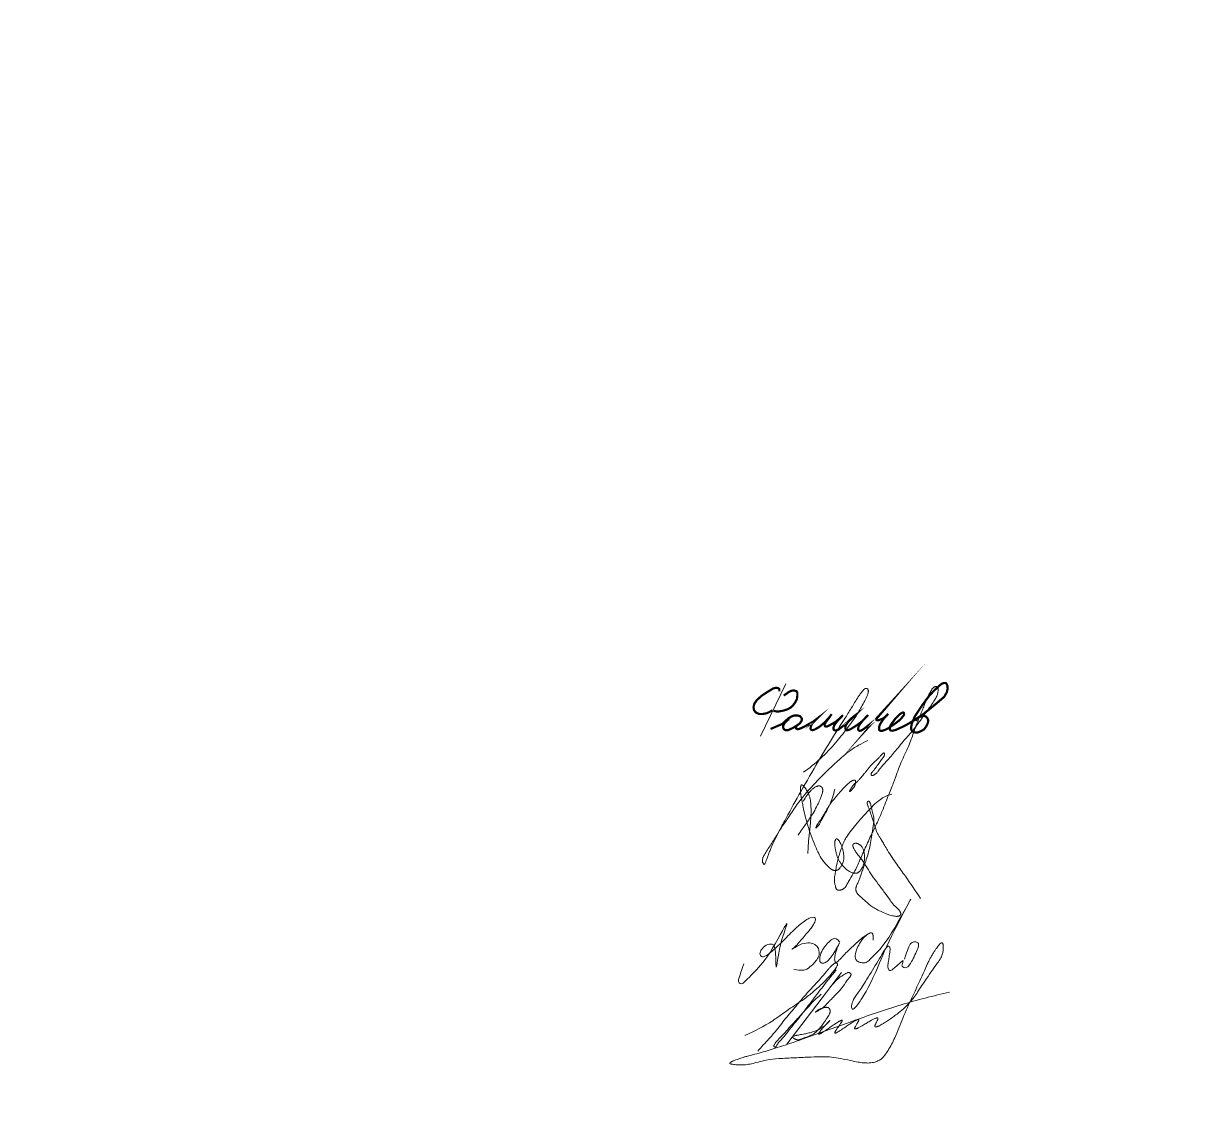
# Model space of a CAD drawing. Header units: millimetres. Extents: x 0 to 210, y 0 to 297.
# Drawn here: x 0 to 96.1, y 0 to 89.4 of the extents above; entities that cross this region are included whole.
import ezdxf

# ---------------------------------------------------------------- set-up
doc = ezdxf.new("R2010")
doc.units = ezdxf.units.MM
for name, pattern in [('K5LT32789', [0]), ('K5LT32790', [0]), ('K5LT32791', [0])]:
    doc.linetypes.add(name, pattern=pattern)
doc.layers.add('Системный слой', color=7, linetype='Continuous')

# ---------------------------------------------------------------- blocks, each defined once
blk = doc.blocks.new('U7')
at = {"layer": 'Системный слой', "color": 5, "linetype": 'K5LT32789', "lineweight": 18, "true_color": 0x0000ff}
for points in [[(66.756, 14.244), (66.534, 14.584), (66.186, 14.584), (65.858, 14.256), (65.486, 13.884), (65.188, 13.374), (65.061, 12.702), (65.267, 12.496), (65.629, 12.585), (65.851, 12.806), (66.11, 13.118), (66.467, 13.662), (66.856, 14.439), (66.467, 13.662), (66.332, 13.035), (66.332, 12.67), (66.423, 12.579), (66.59, 12.637), (67.347, 13.486), (68.174, 14.236), (68.591, 14.614), (69.039, 14.91), (69.244, 15.035), (69.409, 15.035), (69.494, 14.805), (69.494, 14.55), (69.494, 14.281), (69.494, 14.805), (69.409, 15.035), (69.244, 15.045), (68.591, 14.614), (67.989, 13.417), (67.989, 12.885), (68.234, 12.64), (68.579, 12.55), (68.929, 12.55), (69.211, 12.833), (69.569, 13.19), (70.719, 14.34), (73.488, 19.485), (70.719, 14.34), (69.735, 11.882), (68.98, 10.291), (68.299, 9.223), (67.852, 8.692), (67.713, 8.808), (67.713, 9.263), (68.033, 9.835), (68.615, 10.613), (69.542, 12.145), (70.482, 13.748), (70.686, 13.952), (70.839, 13.93), (70.883, 13.68), (70.804, 13.138), (70.741, 12.705), (70.657, 12.277), (70.744, 11.962), (70.92, 11.869), (71.166, 12.114), (71.629, 12.479), (72.046, 12.895), (71.78, 12.342), (71.904, 12.218), (72.091, 12.14), (72.299, 12.218), (72.561, 12.48), (73.259, 13.935), (73.176, 14.23), (72.911, 14.303), (72.569, 14.22), (72.346, 13.785), (72.185, 13.287), (72.046, 12.857)], [(58.912, 12.476), (58.708, 11.908), (58.506, 11.345), (58.441, 10.996), (58.592, 10.845), (58.801, 10.845), (58.997, 11.042), (59.561, 11.605), (60.949, 12.994), (62.938, 16.903), (61.742, 13.981), (61.531, 11.368), (61.531, 13.777), (61.29, 14.166), (60.713, 14.041), (60.319, 13.648), (60.183, 13.294), (60.315, 13.045), (60.674, 13.045), (61.531, 13.777), (62.704, 14.949), (63.518, 15.763), (64.433, 16.364), (64.828, 16.246), (64.728, 15.914), (64.495, 15.494), (63.726, 14.583), (63.085, 13.824), (62.649, 13.529), (63.503, 14.107), (64.19, 14.233), (64.636, 14.135), (64.939, 13.911), (65.076, 13.544), (65.076, 13.109), (64.807, 12.708), (64.536, 12.438), (64.113, 12.015), (63.647, 11.908), (62.996, 12.026)]]:
    blk.add_open_spline(points, degree=3, dxfattribs=at)
blk = doc.blocks.new('U8')
at = {"layer": 'Системный слой', "color": 5, "linetype": 'K5LT32790', "lineweight": 18, "true_color": 0x0000ff}
blk.add_open_spline([(64.139, 21.511), (64.176, 22.835), (64.509, 24.331), (64.355, 25.912), (64.272, 26.219), (64.191, 26.424), (64.099, 26.601), (63.999, 26.758), (63.902, 26.889), (63.822, 26.986), (63.765, 27.045), (63.728, 27.077), (63.705, 27.094), (63.687, 27.104), (63.674, 27.111), (63.662, 27.115), (63.652, 27.117), (63.643, 27.118), (63.636, 27.118), (63.629, 27.116), (63.622, 27.114), (63.616, 27.111), (63.61, 27.106), (63.603, 27.1), (63.597, 27.093), (63.591, 27.083), (63.585, 27.071), (63.578, 27.055), (63.572, 27.036), (63.565, 27.01), (63.558, 26.975), (63.552, 26.926), (63.547, 26.855), (63.544, 26.757), (63.545, 26.632), (63.551, 26.492), (63.564, 26.338), (63.588, 26.165), (63.629, 25.95), (63.695, 25.658), (63.779, 25.222), (63.902, 24.601), (64.111, 23.818), (64.419, 22.977), (64.713, 22.187), (64.996, 21.527), (65.278, 21.047), (65.548, 20.701), (65.78, 20.46), (65.955, 20.29), (66.081, 20.199), (66.162, 20.157), (66.223, 20.135), (66.279, 20.122), (66.334, 20.115), (66.391, 20.114), (66.448, 20.119), (66.504, 20.13), (66.555, 20.147), (66.6, 20.167), (66.64, 20.19), (66.676, 20.217), (66.712, 20.251), (66.753, 20.296), (66.802, 20.364), (66.865, 20.462), (66.939, 20.589), (67.006, 20.733), (67.054, 20.875), (67.081, 21.008), (67.093, 21.141), (67.092, 21.293), (67.072, 21.481), (67.027, 21.712), (66.959, 21.962), (66.882, 22.19), (66.812, 22.358), (66.749, 22.465), (66.697, 22.537), (66.65, 22.593), (66.609, 22.636), (66.575, 22.666), (66.55, 22.683), (66.532, 22.692), (66.518, 22.698), (66.507, 22.701), (66.497, 22.702), (66.488, 22.702), (66.48, 22.701), (66.474, 22.7), (66.467, 22.697), (66.46, 22.693), (66.452, 22.688), (66.444, 22.681), (66.436, 22.673), (66.427, 22.661), (66.416, 22.646), (66.405, 22.625), (66.392, 22.597), (66.377, 22.557), (66.362, 22.507), (66.349, 22.447), (66.339, 22.377), (66.336, 22.299), (66.341, 22.202), (66.36, 22.073), (66.393, 21.887), (66.434, 21.649), (66.499, 21.383), (66.592, 21.136), (66.71, 20.907), (66.85, 20.69), (67.017, 20.477), (67.199, 20.287), (67.372, 20.136), (67.522, 20.033), (67.65, 19.967), (67.76, 19.925), (67.859, 19.898), (67.948, 19.885), (68.024, 19.883), (68.088, 19.888), (68.143, 19.899), (68.191, 19.915), (68.234, 19.935), (68.276, 19.961), (68.321, 19.995), (68.371, 20.041), (68.429, 20.106), (68.495, 20.194), (68.568, 20.308), (68.64, 20.444), (68.701, 20.595), (68.747, 20.756), (68.777, 20.926), (68.791, 21.111), (68.786, 21.307), (68.764, 21.505), (68.724, 21.686), (68.672, 21.837), (68.615, 21.957), (68.558, 22.049), (68.501, 22.12), (68.445, 22.175), (68.386, 22.222), (68.323, 22.262), (68.257, 22.296), (68.192, 22.32), (68.134, 22.337), (68.086, 22.344), (68.047, 22.344), (68.013, 22.341), (67.982, 22.334), (67.952, 22.325), (67.923, 22.312), (67.898, 22.298), (67.877, 22.282), (67.86, 22.267), (67.848, 22.253), (67.838, 22.239), (67.831, 22.226), (67.826, 22.213), (67.822, 22.199), (67.82, 22.183), (67.819, 22.163), (67.821, 22.141), (67.825, 22.115), (67.834, 22.083), (67.849, 22.041), (67.874, 21.984), (67.914, 21.906), (67.966, 21.802), (68.034, 21.679), (68.126, 21.541), (68.259, 21.38), (68.452, 21.151), (68.703, 20.797), (69.023, 20.29), (69.408, 19.662), (69.907, 18.991), (70.408, 18.334), (70.827, 17.76), (71.12, 17.335), (71.358, 17.11), (71.513, 16.976), (71.606, 16.874), (71.664, 16.789), (71.699, 16.724), (71.722, 16.668), (71.735, 16.623), (71.741, 16.587), (71.743, 16.559), (71.741, 16.537), (71.738, 16.519), (71.732, 16.503), (71.726, 16.49), (71.718, 16.477), (71.708, 16.464), (71.696, 16.452), (71.68, 16.439), (71.66, 16.425), (71.633, 16.411), (71.6, 16.397), (71.559, 16.383), (71.512, 16.372), (71.457, 16.364), (71.394, 16.362), (71.314, 16.366), (71.207, 16.382), (71.052, 16.414), (70.823, 16.476), (70.49, 16.595), (70.088, 16.773), (69.667, 16.981), (69.332, 17.195), (69.067, 17.416), (68.825, 17.634), (68.565, 17.864), (68.339, 18.066), (68.199, 18.227), (68.134, 18.33), (68.103, 18.397), (68.085, 18.455), (68.074, 18.51), (68.068, 18.565), (68.068, 18.622), (68.074, 18.678), (68.086, 18.738), (68.107, 18.803), (68.141, 18.888), (68.192, 19.002), (68.27, 19.177), (68.371, 19.418), (68.475, 19.738), (68.591, 20.086), (68.734, 20.463), (68.899, 20.919), (69.085, 21.501), (69.248, 22.169), (69.346, 22.794), (69.408, 23.295), (69.48, 23.688), (69.54, 24.007), (69.551, 24.265), (69.528, 24.47), (69.487, 24.668), (69.428, 24.89), (69.372, 25.122), (69.331, 25.331), (69.289, 25.487), (69.256, 25.596), (69.231, 25.667), (69.209, 25.711), (69.192, 25.737), (69.18, 25.752), (69.169, 25.762), (69.158, 25.77), (69.149, 25.775), (69.139, 25.779), (69.13, 25.781), (69.121, 25.782), (69.112, 25.781), (69.103, 25.78), (69.093, 25.778), (69.082, 25.774), (69.07, 25.768), (69.058, 25.761), (69.046, 25.752), (69.036, 25.743), (69.027, 25.733), (69.018, 25.721), (69.011, 25.708), (69.005, 25.693), (69, 25.676), (68.996, 25.656), (68.995, 25.633), (68.996, 25.604), (69, 25.569), (69.01, 25.524), (69.027, 25.469), (69.053, 25.401), (69.093, 25.316), (69.147, 25.209), (69.201, 25.073), (69.252, 24.911), (69.308, 24.717), (69.39, 24.471), (69.497, 24.174), (69.597, 23.836), (69.683, 23.523), (69.788, 23.246), (69.913, 23.01), (70.062, 22.77), (70.236, 22.5), (70.434, 22.159), (70.691, 21.707), (71.024, 21.19), (71.403, 20.646), (71.771, 20.132), (72.435, 19.203), (72.958, 18.433), (73.358, 17.818)], degree=3, knots=[0, 0, 0, 0, 23.088924, 25.905784, 27.368497, 28.578535, 29.721875, 30.813961, 31.805183, 32.534012, 32.992903, 33.225793, 33.377047, 33.48833, 33.574551, 33.643805, 33.701224, 33.750367, 33.79387, 33.833355, 33.872141, 33.912355, 33.95659, 34.00557, 34.061357, 34.126468, 34.204109, 34.298549, 34.415744, 34.564555, 34.759459, 35.028229, 35.412864, 35.997175, 36.728139, 37.568941, 38.433825, 39.401332, 40.578431, 42.235398, 44.569602, 48.269133, 53.187712, 58.58434, 63.764044, 67.778676, 70.998143, 73.369834, 75.349816, 76.796874, 77.581324, 78.028914, 78.378087, 78.696803, 79.013489, 79.343373, 79.678587, 80.006824, 80.317932, 80.606471, 80.866035, 81.11641, 81.383983, 81.718354, 82.16781, 82.839361, 83.733235, 84.705422, 85.582724, 86.324391, 87.057116, 87.890757, 88.945341, 90.321141, 91.965571, 93.426367, 94.484215, 95.101021, 95.580997, 96.013141, 96.361093, 96.626002, 96.782739, 96.889142, 96.971138, 97.03813, 97.095272, 97.145901, 97.188561, 97.228747, 97.268915, 97.315311, 97.366861, 97.425655, 97.494454, 97.577142, 97.679623, 97.811915, 97.985663, 98.226797, 98.532587, 98.897786, 99.296036, 99.737821, 100.261724, 100.964229, 101.99978, 103.525411, 105.150667, 106.72453, 108.093532, 109.590313, 111.195302, 112.777483, 114.126394, 115.159714, 115.93325, 116.599105, 117.196687, 117.716186, 118.147278, 118.512091, 118.830828, 119.112084, 119.376147, 119.650254, 119.966184, 120.348472, 120.832611, 121.462575, 122.257884, 123.166317, 124.121896, 125.077441, 126.058759, 127.110722, 128.27138, 129.455541, 130.54928, 131.472222, 132.224076, 132.842804, 133.343527, 133.786162, 134.209733, 134.641953, 135.076751, 135.490934, 135.840567, 136.1162, 136.329021, 136.516582, 136.697073, 136.87991, 137.063295, 137.235465, 137.38613, 137.514261, 137.623548, 137.718445, 137.797689, 137.875651, 137.957944, 138.055516, 138.163779, 138.288043, 138.436309, 138.622516, 138.862075, 139.203128, 139.704326, 140.381097, 141.218915, 142.127317, 143.259517, 144.821141, 147.317764, 150.75711, 155.19517, 160.069171, 165.224464, 169.471142, 172.421411, 174.092925, 175.138298, 175.966748, 176.479558, 176.900272, 177.244752, 177.52135, 177.72293, 177.873709, 177.996322, 178.101436, 178.195314, 178.281517, 178.366118, 178.454913, 178.554755, 178.670049, 178.807074, 178.975201, 179.187234, 179.439473, 179.719727, 180.029511, 180.383269, 180.823448, 181.407111, 182.246837, 183.563618, 185.512414, 188.365901, 191.16936, 193.636194, 195.215931, 197.147086, 199.269225, 201.224518, 202.392176, 202.935446, 203.335749, 203.665039, 203.98044, 204.30527, 204.630666, 204.95421, 205.28424, 205.683122, 206.145312, 206.866804, 207.837862, 209.464316, 211.387339, 213.648133, 215.828171, 218.361631, 222.046321, 226.400789, 230.237614, 232.987127, 235.143069, 237.145235, 238.600123, 239.59432, 240.714469, 242.086859, 243.579513, 244.83703, 245.773068, 246.379449, 246.80954, 247.077534, 247.227517, 247.33398, 247.41847, 247.489521, 247.552012, 247.609222, 247.663606, 247.717168, 247.768592, 247.820784, 247.876677, 247.942191, 248.018083, 248.10247, 248.189421, 248.269471, 248.347072, 248.425637, 248.512886, 248.605679, 248.706816, 248.820413, 248.952282, 249.111489, 249.313956, 249.574155, 249.89782, 250.303709, 250.841791, 251.528272, 252.381244, 253.359593, 254.475963, 255.872687, 257.851092, 259.938273, 261.963603, 263.469883, 265.046448, 266.586695, 268.366913, 270.599666, 273.407082, 277.373027, 281.234201, 284.882343, 288.313023, 301, 301, 301, 301], dxfattribs=at)
blk = doc.blocks.new('U9')
at = {"layer": 'Системный слой', "color": 5, "linetype": 'K5LT32790', "lineweight": 18, "true_color": 0x0000ff}
for points, knots in [([(63.788, 28.149), (64.767, 28.835), (65.998, 29.997), (67.331, 31.703), (68.149, 32.777), (68.634, 33.692), (68.945, 34.241), (69.046, 34.53), (69.078, 34.678), (69.091, 34.769), (69.091, 34.827), (69.086, 34.863), (69.08, 34.888), (69.072, 34.908), (69.063, 34.924), (69.053, 34.938), (69.041, 34.951), (69.027, 34.963), (69.011, 34.975), (68.992, 34.985), (68.971, 34.995), (68.948, 35.002), (68.924, 35.006), (68.902, 35.008), (68.882, 35.008), (68.863, 35.005), (68.845, 35.001), (68.827, 34.994), (68.808, 34.984), (68.787, 34.97), (68.763, 34.951), (68.732, 34.921), (68.689, 34.872), (68.617, 34.788), (68.494, 34.638), (68.299, 34.372), (68.021, 33.939), (67.649, 33.294), (67.06, 32.38), (66.153, 30.957), (64.95, 28.971), (63.623, 26.69), (62.523, 24.7), (61.793, 23.327), (61.391, 22.531), (61.173, 22.045), (61.02, 21.677), (60.894, 21.359), (60.787, 21.077), (60.708, 20.864), (60.662, 20.74), (60.635, 20.683), (60.621, 20.66), (60.611, 20.646), (60.602, 20.636), (60.595, 20.629), (60.589, 20.624), (60.583, 20.62), (60.577, 20.618), (60.572, 20.617), (60.567, 20.616), (60.562, 20.617), (60.557, 20.618), (60.552, 20.62), (60.548, 20.622), (60.544, 20.625), (60.539, 20.629), (60.533, 20.635), (60.527, 20.642), (60.519, 20.652), (60.509, 20.667), (60.496, 20.688), (60.48, 20.719), (60.463, 20.759), (60.447, 20.808), (60.435, 20.863), (60.428, 20.922), (60.428, 20.982), (60.435, 21.046), (60.449, 21.113), (60.472, 21.183), (60.505, 21.258), (60.557, 21.351), (60.647, 21.494), (60.811, 21.765), (61.135, 22.279), (61.732, 23.223), (62.607, 24.56), (63.714, 26.175), (65.023, 27.596), (66.29, 28.804), (67.319, 29.733), (68.232, 30.357), (68.794, 30.618), (69.058, 30.743)], [0, 0, 0, 0, 8.550609, 12.054989, 15.548009, 18.191121, 19.498995, 20.058209, 20.381615, 20.589671, 20.716665, 20.79368, 20.851701, 20.900722, 20.944653, 20.985245, 21.025642, 21.06834, 21.115939, 21.168338, 21.224707, 21.283052, 21.340576, 21.394663, 21.443781, 21.488289, 21.53119, 21.575808, 21.625508, 21.683081, 21.754287, 21.848548, 21.98875, 22.223415, 22.641351, 23.38396, 24.591455, 26.333193, 28.725175, 32.394143, 38.444137, 45.386804, 51.336644, 54.759282, 56.550214, 57.736198, 58.581068, 59.410817, 60.190375, 60.748602, 61.044545, 61.139793, 61.19713, 61.237089, 61.267135, 61.290713, 61.309862, 61.325937, 61.339917, 61.352551, 61.36445, 61.376142, 61.388111, 61.400062, 61.412022, 61.424542, 61.439066, 61.45699, 61.479741, 61.509795, 61.550475, 61.607942, 61.688058, 61.795635, 61.922219, 62.059168, 62.198495, 62.342871, 62.495112, 62.658157, 62.830855, 63.02153, 63.245709, 63.594568, 64.237865, 65.516344, 67.957442, 72.253573, 76.989753, 81.977365, 86.090995, 89.562811, 91.905588, 94, 94, 94, 94]), ([(66.338, 26.777), (66.26, 26.297), (66.026, 25.687), (65.668, 24.947), (65.423, 24.555), (65.255, 24.237), (65.154, 24.035), (65.094, 23.919), (65.051, 23.851), (65.013, 23.799), (64.976, 23.755), (64.94, 23.713), (64.902, 23.674), (64.868, 23.639), (64.842, 23.615), (64.826, 23.6), (64.816, 23.592), (64.81, 23.588), (64.805, 23.585), (64.802, 23.583), (64.799, 23.582), (64.796, 23.581), (64.794, 23.58), (64.792, 23.581), (64.79, 23.582), (64.789, 23.584), (64.789, 23.587), (64.79, 23.59), (64.79, 23.594), (64.791, 23.598), (64.793, 23.603), (64.795, 23.61), (64.799, 23.62), (64.805, 23.635), (64.814, 23.657), (64.826, 23.685), (64.839, 23.718), (64.855, 23.757), (64.875, 23.802), (64.903, 23.853), (64.94, 23.91), (64.99, 23.977), (65.058, 24.064), (65.156, 24.2), (65.285, 24.395), (65.432, 24.639), (65.573, 24.893), (65.718, 25.152), (65.889, 25.437), (66.101, 25.739), (66.329, 26.008), (66.527, 26.242), (66.737, 26.492), (66.986, 26.78), (67.273, 27.064), (67.492, 27.275), (67.632, 27.386), (67.706, 27.43), (67.762, 27.457), (67.816, 27.479), (67.866, 27.495), (67.907, 27.504), (67.938, 27.507), (67.959, 27.506), (67.976, 27.504), (67.989, 27.501), (68, 27.497), (68.009, 27.492), (68.017, 27.486), (68.023, 27.48), (68.029, 27.473), (68.033, 27.465), (68.038, 27.455), (68.041, 27.444), (68.044, 27.43), (68.047, 27.412), (68.048, 27.388), (68.047, 27.356), (68.043, 27.31), (68.034, 27.253), (68.023, 27.187), (68.009, 27.121), (67.991, 27.06), (67.967, 27.006), (67.936, 26.953), (67.897, 26.896), (67.85, 26.837), (67.805, 26.78), (67.763, 26.733), (67.727, 26.697), (67.695, 26.667), (67.664, 26.64), (67.634, 26.615), (67.609, 26.596), (67.592, 26.583), (67.58, 26.576), (67.573, 26.572), (67.568, 26.569), (67.563, 26.568), (67.56, 26.567), (67.557, 26.566), (67.555, 26.566), (67.553, 26.566), (67.551, 26.567), (67.549, 26.568), (67.548, 26.57), (67.548, 26.573), (67.548, 26.575), (67.548, 26.578), (67.549, 26.582), (67.55, 26.586), (67.551, 26.591), (67.553, 26.597), (67.557, 26.606), (67.562, 26.618), (67.57, 26.635), (67.582, 26.658), (67.596, 26.684), (67.612, 26.711), (67.627, 26.735), (67.644, 26.762), (67.666, 26.799), (67.696, 26.852), (67.733, 26.922), (67.784, 27.001), (67.851, 27.083), (67.944, 27.177), (68.068, 27.284), (68.222, 27.415), (68.366, 27.567), (68.502, 27.73), (68.628, 27.884), (68.768, 28.047), (68.913, 28.219), (69.056, 28.408), (69.204, 28.599), (69.39, 28.795), (69.599, 28.988), (69.799, 29.175), (69.943, 29.326), (70.041, 29.437), (70.109, 29.514), (70.168, 29.579), (70.217, 29.633), (70.258, 29.673), (70.287, 29.698), (70.307, 29.712), (70.321, 29.72), (70.332, 29.725), (70.341, 29.728), (70.348, 29.729), (70.355, 29.729), (70.361, 29.729), (70.366, 29.727), (70.371, 29.725), (70.375, 29.723), (70.378, 29.72), (70.382, 29.716), (70.386, 29.712), (70.389, 29.706), (70.393, 29.699), (70.397, 29.69), (70.401, 29.678), (70.405, 29.662), (70.409, 29.641), (70.411, 29.615), (70.411, 29.587), (70.409, 29.559), (70.404, 29.531), (70.396, 29.504), (70.384, 29.474), (70.366, 29.439), (70.337, 29.395), (70.288, 29.331), (70.216, 29.235), (70.116, 29.108), (69.997, 28.955), (69.883, 28.78), (69.775, 28.607), (69.658, 28.473), (69.571, 28.356), (69.506, 28.263), (69.446, 28.194), (69.395, 28.145), (69.361, 28.106), (69.342, 28.076), (69.332, 28.053), (69.326, 28.034), (69.322, 28.015), (69.321, 27.997), (69.322, 27.979), (69.324, 27.959), (69.328, 27.941), (69.333, 27.925), (69.339, 27.912), (69.345, 27.902), (69.352, 27.894), (69.358, 27.888), (69.364, 27.883), (69.37, 27.879), (69.378, 27.876), (69.386, 27.873), (69.395, 27.872), (69.406, 27.871), (69.418, 27.872), (69.432, 27.874), (69.449, 27.878), (69.471, 27.885), (69.5, 27.898), (69.537, 27.918), (69.582, 27.946), (69.635, 27.981), (69.692, 28.024), (69.754, 28.078), (69.825, 28.151), (69.913, 28.257), (70.034, 28.42), (70.211, 28.653), (70.466, 28.937), (70.795, 29.284), (71.15, 29.698), (71.534, 30.169), (71.912, 30.632), (72.304, 31.075), (72.69, 31.516), (73.079, 31.996), (73.44, 32.522), (73.797, 33.039), (74.15, 33.509), (74.424, 33.921), (74.619, 34.221), (74.711, 34.428), (74.75, 34.567), (74.771, 34.678), (74.786, 34.766), (74.797, 34.831), (74.802, 34.882), (74.803, 34.927), (74.799, 34.968), (74.791, 35.001), (74.781, 35.029), (74.768, 35.055), (74.753, 35.08), (74.736, 35.101), (74.718, 35.119), (74.701, 35.133), (74.685, 35.144), (74.669, 35.151), (74.654, 35.156), (74.639, 35.16), (74.622, 35.161), (74.604, 35.161), (74.584, 35.159), (74.561, 35.153), (74.534, 35.145), (74.503, 35.131), (74.468, 35.111), (74.43, 35.085), (74.39, 35.052), (74.349, 35.012), (74.306, 34.96), (74.264, 34.898), (74.216, 34.817), (74.156, 34.709), (74.061, 34.542), (73.931, 34.297), (73.791, 33.972), (73.65, 33.596), (73.504, 33.209), (73.334, 32.803), (73.143, 32.361), (72.959, 31.874), (72.779, 31.358), (72.588, 30.819), (72.365, 30.235), (72.079, 29.613), (71.788, 29.012), (71.578, 28.476), (71.446, 28.109), (71.37, 27.898), (71.323, 27.766), (71.261, 27.594), (71.151, 27.291), (70.979, 26.848), (70.746, 26.291), (70.493, 25.651), (70.204, 24.891), (69.822, 24.028), (69.325, 23.042), (68.834, 21.963), (68.37, 20.873), (67.939, 19.943), (67.527, 19.326), (67.335, 18.933), (67.21, 18.753), (67.129, 18.671), (67.069, 18.624), (67.011, 18.588), (66.95, 18.558), (66.884, 18.534), (66.816, 18.517), (66.748, 18.507), (66.686, 18.504), (66.635, 18.507), (66.597, 18.514), (66.568, 18.522), (66.546, 18.532), (66.528, 18.543), (66.513, 18.555), (66.498, 18.569), (66.484, 18.586), (66.47, 18.607), (66.455, 18.635), (66.439, 18.673), (66.422, 18.727), (66.403, 18.807), (66.375, 18.92), (66.342, 19.059), (66.315, 19.21), (66.307, 19.358), (66.318, 19.515), (66.346, 19.7), (66.391, 19.932), (66.443, 20.244), (66.508, 20.644), (66.611, 21.101), (66.752, 21.519), (66.87, 21.859), (66.961, 22.132), (67.055, 22.386), (67.179, 22.649), (67.364, 22.944), (67.651, 23.336), (68.052, 23.863), (68.606, 24.489), (69.177, 25.117), (69.708, 25.638), (70.111, 25.97), (70.418, 26.149), (70.698, 26.266), (70.896, 26.33), (71.017, 26.369)], [0, 0, 0, 0, 9.050129, 12.27524, 15.459, 17.73484, 19.057413, 19.710841, 20.186256, 20.578255, 20.920156, 21.263228, 21.624829, 21.943402, 22.174143, 22.29629, 22.36276, 22.406894, 22.439057, 22.464194, 22.484922, 22.502166, 22.516262, 22.528133, 22.539447, 22.552242, 22.56817, 22.588053, 22.611987, 22.639741, 22.672744, 22.715192, 22.776687, 22.87041, 23.023044, 23.2152, 23.446308, 23.698853, 24.014406, 24.364067, 24.793807, 25.28352, 25.941626, 26.877925, 28.429965, 30.348657, 32.240773, 33.898399, 35.948367, 38.485583, 40.825304, 42.59187, 44.267244, 46.970047, 49.74801, 51.863744, 52.701471, 53.104911, 53.483029, 53.862972, 54.210178, 54.473163, 54.650607, 54.780151, 54.882015, 54.96597, 55.037892, 55.101774, 55.160577, 55.215489, 55.269733, 55.3265, 55.390437, 55.464507, 55.552848, 55.661752, 55.802045, 55.996896, 56.278982, 56.657771, 57.087852, 57.530059, 57.926999, 58.28654, 58.645161, 59.086887, 59.580412, 60.070145, 60.456808, 60.770321, 61.020502, 61.287434, 61.539711, 61.751465, 61.877288, 61.951174, 62.001019, 62.037083, 62.064047, 62.085222, 62.102691, 62.117816, 62.131035, 62.143011, 62.154708, 62.167188, 62.181333, 62.197688, 62.21651, 62.238222, 62.264236, 62.296726, 62.338711, 62.394112, 62.469848, 62.581386, 62.750144, 62.953234, 63.151975, 63.325302, 63.501424, 63.750698, 64.126703, 64.655732, 65.239268, 65.888652, 66.649933, 67.724768, 68.970934, 70.450533, 71.673771, 72.965674, 74.199734, 75.716608, 77.191491, 78.669398, 80.263602, 82.259995, 84.0227, 85.431088, 86.180031, 86.82002, 87.357354, 87.830339, 88.196682, 88.427814, 88.563885, 88.657509, 88.728451, 88.784957, 88.831759, 88.871976, 88.907862, 88.941164, 88.973333, 89.002363, 89.031139, 89.061129, 89.097204, 89.139544, 89.190239, 89.252182, 89.329582, 89.428874, 89.559889, 89.727893, 89.910432, 90.08993, 90.259821, 90.437176, 90.634512, 90.867411, 91.167757, 91.627014, 92.382088, 93.419966, 94.672454, 96.030915, 97.344377, 98.512333, 99.382533, 100.080146, 100.642761, 101.098523, 101.416568, 101.614452, 101.761411, 101.888131, 102.002041, 102.112642, 102.228685, 102.353162, 102.475542, 102.582798, 102.67162, 102.744553, 102.805473, 102.857643, 102.905538, 102.953137, 103.003348, 103.057077, 103.11538, 103.180499, 103.255316, 103.343787, 103.451799, 103.589159, 103.775473, 104.036879, 104.381072, 104.782032, 105.231565, 105.731185, 106.331113, 107.131661, 108.329516, 110.150194, 112.636877, 115.501671, 119.160964, 122.898631, 126.952961, 130.409086, 134.037174, 137.994275, 142.035946, 146.041027, 149.822245, 153.085433, 155.385996, 156.523495, 157.344961, 158.084473, 158.656408, 159.032405, 159.319553, 159.62593, 159.882585, 160.081757, 160.265654, 160.447561, 160.63144, 160.806021, 160.962993, 161.100471, 161.220792, 161.327559, 161.424857, 161.521276, 161.623153, 161.736504, 161.863212, 162.008568, 162.179889, 162.387514, 162.643846, 162.945007, 163.264358, 163.6135, 164.014772, 164.533206, 165.020618, 165.794064, 166.857794, 168.64401, 171.006738, 173.517367, 176.204619, 178.789913, 181.800729, 185.264053, 188.598832, 192.086757, 196.039981, 200.351441, 204.98312, 208.606796, 211.174086, 212.324149, 212.840152, 213.814159, 215.76165, 218.911517, 222.760316, 227.121283, 231.883071, 238.054257, 244.879079, 252.670992, 260.372327, 267.206768, 271.910472, 274.294825, 275.442431, 276.007431, 276.456493, 276.872537, 277.298483, 277.734538, 278.182349, 278.627236, 279.027811, 279.347916, 279.582846, 279.760539, 279.906542, 280.032941, 280.152577, 280.276179, 280.413989, 280.572354, 280.762102, 281.004984, 281.334701, 281.830666, 282.557033, 283.530703, 284.521091, 285.429966, 286.323075, 287.47734, 288.942216, 290.783007, 293.428229, 296.57457, 299.586331, 301.717918, 303.359613, 305.016414, 306.799751, 308.827327, 311.560281, 315.955926, 321.284596, 327.290578, 331.929165, 335.294372, 337.07654, 338.608554, 341, 341, 341, 341]), ([(63.766, 25.79), (63.966, 26.092), (64.194, 26.485), (64.565, 26.815), (64.704, 26.91), (64.813, 26.97), (64.898, 27.007), (64.963, 27.025), (65.013, 27.033), (65.053, 27.034), (65.088, 27.031), (65.12, 27.024), (65.152, 27.014), (65.183, 27), (65.214, 26.981), (65.244, 26.959), (65.272, 26.934), (65.296, 26.908), (65.315, 26.88), (65.33, 26.852), (65.343, 26.822), (65.353, 26.788), (65.36, 26.749), (65.363, 26.702), (65.362, 26.643), (65.353, 26.565), (65.334, 26.461), (65.298, 26.32), (65.231, 26.126), (65.106, 25.837), (64.908, 25.41), (64.631, 24.883), (64.3, 24.358), (63.974, 23.903), (63.662, 23.465), (63.456, 23.174), (63.341, 23.012)], [0, 0, 0, 0, 6.031327, 7.224988, 8.103691, 8.779791, 9.271523, 9.620615, 9.879085, 10.092232, 10.278511, 10.453749, 10.630111, 10.818394, 11.017829, 11.223201, 11.427374, 11.623322, 11.806227, 11.978077, 12.150954, 12.337468, 12.550087, 12.799771, 13.111892, 13.519386, 14.078895, 14.842107, 15.895849, 17.445078, 19.990893, 23.601088, 27.190299, 30.147219, 32.759048, 36, 36, 36, 36])]:
    blk.add_open_spline(points, degree=3, knots=knots, dxfattribs=at)
blk = doc.blocks.new('U10')
at = {"layer": 'Системный слой', "color": 5, "linetype": 'K5LT32790', "lineweight": 18, "true_color": 0x0000ff}
blk.add_line((66.897, 11.768), (62.433, 5.915), dxfattribs=at)
for points, knots in [([(66.05, 10.657), (66.253, 10.914), (66.541, 11.234), (66.955, 11.52), (67.149, 11.638), (67.285, 11.72), (67.372, 11.755), (67.421, 11.767), (67.457, 11.771), (67.487, 11.771), (67.514, 11.767), (67.54, 11.76), (67.563, 11.751), (67.586, 11.739), (67.608, 11.726), (67.626, 11.711), (67.64, 11.697), (67.651, 11.684), (67.659, 11.672), (67.665, 11.66), (67.669, 11.648), (67.673, 11.633), (67.674, 11.617), (67.674, 11.6), (67.672, 11.581), (67.666, 11.56), (67.657, 11.535), (67.643, 11.506), (67.622, 11.468), (67.587, 11.418), (67.533, 11.349), (67.455, 11.255), (67.36, 11.132), (67.249, 10.979), (67.121, 10.79), (66.961, 10.559), (66.732, 10.284), (66.458, 9.994), (66.173, 9.706), (65.944, 9.471), (65.756, 9.276), (65.619, 9.127), (65.503, 9.006), (65.411, 8.925), (65.334, 8.865), (65.262, 8.815), (65.183, 8.763), (65.094, 8.709), (64.999, 8.655), (64.917, 8.61), (64.858, 8.579), (64.822, 8.561), (64.8, 8.55), (64.784, 8.543), (64.773, 8.538), (64.764, 8.535), (64.758, 8.532), (64.754, 8.531), (64.751, 8.53), (64.748, 8.529), (64.746, 8.529), (64.745, 8.529), (64.744, 8.53), (64.744, 8.53), (64.745, 8.531), (64.745, 8.533), (64.746, 8.534), (64.748, 8.536), (64.75, 8.538), (64.753, 8.54), (64.756, 8.543), (64.76, 8.546), (64.766, 8.55), (64.773, 8.555), (64.782, 8.562), (64.795, 8.571), (64.812, 8.583), (64.838, 8.6), (64.878, 8.627), (64.936, 8.665), (65.013, 8.713), (65.103, 8.767), (65.202, 8.82), (65.305, 8.864), (65.409, 8.896), (65.506, 8.915), (65.594, 8.925), (65.671, 8.927), (65.732, 8.922), (65.779, 8.912), (65.813, 8.901), (65.839, 8.888), (65.86, 8.874), (65.878, 8.86), (65.893, 8.843), (65.907, 8.825), (65.921, 8.802), (65.934, 8.775), (65.945, 8.743), (65.955, 8.704), (65.961, 8.66), (65.963, 8.613), (65.961, 8.563), (65.953, 8.511), (65.939, 8.453), (65.914, 8.386), (65.875, 8.306), (65.81, 8.2), (65.704, 8.05), (65.556, 7.825), (65.365, 7.539), (65.134, 7.236), (64.895, 6.986), (64.676, 6.806), (64.481, 6.683), (64.271, 6.583), (64.031, 6.492), (63.776, 6.404), (63.57, 6.317), (63.424, 6.281), (63.338, 6.275), (63.28, 6.277), (63.232, 6.285), (63.183, 6.298), (63.131, 6.317), (63.079, 6.34), (63.036, 6.363), (63.003, 6.382), (62.979, 6.398), (62.958, 6.413), (62.938, 6.429), (62.92, 6.445), (62.907, 6.461), (62.898, 6.476), (62.894, 6.489), (62.893, 6.501), (62.896, 6.513), (62.902, 6.524), (62.911, 6.534), (62.924, 6.545), (62.942, 6.556), (62.966, 6.568), (62.998, 6.58), (63.039, 6.594), (63.094, 6.608), (63.165, 6.624), (63.26, 6.643), (63.387, 6.665), (63.565, 6.695), (63.814, 6.739), (64.143, 6.805), (64.518, 6.903), (64.877, 7.032), (65.166, 7.176), (65.381, 7.318), (65.541, 7.441), (65.662, 7.546), (65.748, 7.627), (65.805, 7.685), (65.844, 7.726), (65.871, 7.756), (65.891, 7.778), (65.905, 7.794), (65.915, 7.807), (65.922, 7.816), (65.928, 7.824), (65.931, 7.829), (65.934, 7.833), (65.935, 7.835), (65.936, 7.837), (65.936, 7.839), (65.936, 7.84), (65.936, 7.84), (65.935, 7.84), (65.934, 7.84), (65.932, 7.839), (65.929, 7.837), (65.925, 7.834), (65.919, 7.829), (65.912, 7.822), (65.902, 7.813), (65.888, 7.801), (65.871, 7.784), (65.849, 7.761), (65.819, 7.731), (65.779, 7.69), (65.724, 7.631), (65.645, 7.546), (65.53, 7.42), (65.391, 7.262), (65.255, 7.1), (65.155, 6.975), (65.095, 6.893), (65.064, 6.846), (65.044, 6.814), (65.031, 6.79), (65.023, 6.772), (65.018, 6.758), (65.015, 6.748), (65.015, 6.739), (65.016, 6.732), (65.02, 6.726), (65.026, 6.722), (65.035, 6.721), (65.046, 6.721), (65.061, 6.724), (65.079, 6.73), (65.104, 6.74), (65.135, 6.754), (65.175, 6.775), (65.228, 6.804), (65.297, 6.846), (65.391, 6.905), (65.524, 6.992), (65.724, 7.127), (65.983, 7.307), (66.267, 7.501), (66.499, 7.654), (66.657, 7.751), (66.746, 7.801), (66.805, 7.831), (66.847, 7.849), (66.878, 7.86), (66.901, 7.866), (66.918, 7.868), (66.931, 7.868), (66.941, 7.864), (66.948, 7.858), (66.952, 7.85), (66.954, 7.84), (66.953, 7.829), (66.95, 7.817), (66.945, 7.803), (66.938, 7.786), (66.928, 7.765), (66.914, 7.737), (66.893, 7.701), (66.864, 7.654), (66.82, 7.588), (66.753, 7.49), (66.661, 7.361), (66.558, 7.218), (66.472, 7.095), (66.415, 7.007), (66.383, 6.953), (66.364, 6.919), (66.353, 6.894), (66.345, 6.875), (66.341, 6.861), (66.339, 6.849), (66.339, 6.84), (66.34, 6.832), (66.344, 6.825), (66.35, 6.819), (66.36, 6.816), (66.372, 6.816), (66.387, 6.818), (66.406, 6.822), (66.431, 6.831), (66.463, 6.844), (66.505, 6.864), (66.558, 6.893), (66.629, 6.933), (66.724, 6.991), (66.858, 7.076), (67.06, 7.21), (67.322, 7.387), (67.608, 7.579), (67.843, 7.731), (68.004, 7.825), (68.096, 7.874), (68.156, 7.902), (68.199, 7.919), (68.232, 7.929), (68.256, 7.933), (68.274, 7.934), (68.288, 7.932), (68.299, 7.926), (68.306, 7.918), (68.311, 7.908), (68.312, 7.895), (68.311, 7.88), (68.307, 7.863), (68.301, 7.845), (68.293, 7.825), (68.281, 7.8), (68.265, 7.766), (68.239, 7.72), (68.2, 7.652), (68.146, 7.563), (68.085, 7.463), (68.036, 7.377), (68.004, 7.314), (67.986, 7.276), (67.977, 7.251), (67.972, 7.233), (67.969, 7.219), (67.968, 7.209), (67.967, 7.199), (67.969, 7.188), (67.973, 7.178), (67.981, 7.169), (67.991, 7.163), (68.004, 7.16), (68.021, 7.159), (68.042, 7.161), (68.068, 7.167), (68.101, 7.176), (68.144, 7.192), (68.199, 7.215), (68.271, 7.25), (68.369, 7.3), (68.507, 7.377), (68.716, 7.498), (68.979, 7.656), (69.258, 7.82), (69.472, 7.938), (69.611, 8.004), (69.686, 8.034), (69.738, 8.052), (69.777, 8.061), (69.806, 8.065), (69.828, 8.064), (69.845, 8.061), (69.859, 8.054), (69.868, 8.045), (69.875, 8.033), (69.878, 8.019), (69.878, 8.005), (69.877, 7.99), (69.874, 7.975), (69.869, 7.956), (69.861, 7.933), (69.849, 7.903), (69.831, 7.861), (69.801, 7.799), (69.76, 7.719), (69.713, 7.629), (69.676, 7.551), (69.652, 7.495), (69.64, 7.46), (69.633, 7.437), (69.63, 7.418), (69.628, 7.401), (69.629, 7.385), (69.631, 7.371), (69.636, 7.36), (69.643, 7.35), (69.651, 7.343), (69.661, 7.337), (69.673, 7.332), (69.688, 7.33), (69.706, 7.329), (69.728, 7.33), (69.754, 7.334), (69.787, 7.342), (69.828, 7.354), (69.879, 7.373), (69.944, 7.401), (70.028, 7.442), (70.141, 7.502), (70.301, 7.594), (70.536, 7.74), (70.836, 7.94), (71.179, 8.182), (71.502, 8.426), (71.798, 8.665), (72.062, 8.899), (72.316, 9.146), (72.568, 9.42), (72.841, 9.763), (73.135, 10.191), (73.472, 10.718), (73.874, 11.314), (74.306, 11.941), (74.706, 12.487), (74.982, 12.878), (75.102, 13.142), (75.155, 13.309), (75.189, 13.46), (75.21, 13.605), (75.22, 13.747), (75.221, 13.876), (75.215, 13.978), (75.205, 14.048), (75.194, 14.093), (75.184, 14.124), (75.175, 14.147), (75.165, 14.163), (75.156, 14.176), (75.147, 14.186), (75.139, 14.193), (75.131, 14.198), (75.123, 14.201), (75.116, 14.203), (75.107, 14.204), (75.097, 14.205), (75.085, 14.203), (75.072, 14.2), (75.058, 14.194), (75.041, 14.186), (75.022, 14.174), (74.999, 14.158), (74.972, 14.136), (74.938, 14.104), (74.895, 14.059), (74.837, 13.992), (74.754, 13.886), (74.645, 13.736), (74.513, 13.544), (74.37, 13.323), (74.222, 13.071), (74.066, 12.778), (73.882, 12.385), (73.638, 11.807), (73.225, 10.916), (72.613, 9.634), (71.91, 8.09), (71.348, 6.589), (70.834, 5.587), (70.485, 5.056), (70.285, 4.827), (70.141, 4.7), (70.013, 4.611), (69.872, 4.534), (69.707, 4.468), (69.514, 4.416), (69.288, 4.382), (69.015, 4.369), (68.666, 4.387), (68.182, 4.454), (67.565, 4.583), (66.846, 4.748), (66.102, 4.864), (65.291, 4.9), (64.289, 4.861), (63.089, 4.792), (61.856, 4.755), (60.85, 4.652), (60.12, 4.458), (59.565, 4.307), (59.097, 4.231), (58.71, 4.211), (58.406, 4.219), (58.166, 4.241), (57.996, 4.263), (57.897, 4.282), (57.846, 4.296), (57.819, 4.305), (57.801, 4.312), (57.788, 4.319), (57.779, 4.325), (57.772, 4.33), (57.767, 4.335), (57.763, 4.34), (57.76, 4.344), (57.759, 4.348), (57.758, 4.352), (57.758, 4.357), (57.758, 4.361), (57.759, 4.367), (57.762, 4.372), (57.765, 4.378), (57.77, 4.385), (57.777, 4.393), (57.786, 4.402), (57.798, 4.412), (57.814, 4.423), (57.836, 4.437), (57.865, 4.454), (57.906, 4.476), (57.967, 4.505), (58.06, 4.546), (58.192, 4.599), (58.362, 4.666), (58.552, 4.735), (58.756, 4.804), (58.973, 4.87), (59.202, 4.933), (59.486, 5.005), (59.916, 5.115), (60.709, 5.338), (62.126, 5.776), (64.544, 6.613), (67.84, 7.818), (71.705, 9.175), (74.402, 9.873), (75.739, 10.172)], [0, 0, 0, 0, 6.158308, 7.924944, 9.397219, 10.421772, 10.878244, 11.151197, 11.36381, 11.548551, 11.718723, 11.877713, 12.036027, 12.196544, 12.358164, 12.506286, 12.632493, 12.736928, 12.819521, 12.898812, 12.980771, 13.07523, 13.173556, 13.279268, 13.396608, 13.531064, 13.690326, 13.886288, 14.140321, 14.494376, 15.023758, 15.795804, 16.773927, 17.9322, 19.328256, 21.031002, 23.191239, 26.01508, 28.508359, 30.764949, 32.158381, 33.57364, 34.542076, 35.296285, 35.858711, 36.382363, 36.930279, 37.613953, 38.340853, 38.974758, 39.36394, 39.584276, 39.729431, 39.831741, 39.905683, 39.959643, 39.999056, 40.02768, 40.048222, 40.062694, 40.072775, 40.079767, 40.084961, 40.089793, 40.09578, 40.104088, 40.115492, 40.13093, 40.149822, 40.171984, 40.197656, 40.229358, 40.269864, 40.322352, 40.391158, 40.483151, 40.610685, 40.79026, 41.065436, 41.512004, 42.088709, 42.770629, 43.467951, 44.184491, 44.869892, 45.483626, 46.046275, 46.524145, 46.915912, 47.196275, 47.40917, 47.586207, 47.738846, 47.877531, 48.013016, 48.157728, 48.31924, 48.502929, 48.715108, 48.96183, 49.243774, 49.540729, 49.8478, 50.172102, 50.537958, 50.965281, 51.494288, 52.20384, 53.298857, 54.917421, 57.240739, 59.738769, 62.02238, 63.698303, 65.037791, 66.331625, 68.02956, 69.84719, 71.368716, 72.206354, 72.649589, 72.981788, 73.276043, 73.570472, 73.929446, 74.299002, 74.63126, 74.848184, 75.010867, 75.161965, 75.335461, 75.49506, 75.620009, 75.719661, 75.802316, 75.875542, 75.946386, 76.021533, 76.107513, 76.21105, 76.339562, 76.501776, 76.708489, 76.973585, 77.315523, 77.75974, 78.342864, 79.120835, 80.18625, 81.706721, 83.852292, 86.465219, 88.951659, 90.978666, 92.487594, 93.76585, 94.760654, 95.480574, 95.959313, 96.294546, 96.536659, 96.714464, 96.846112, 96.943809, 97.01613, 97.069288, 97.107887, 97.1354, 97.154486, 97.167231, 97.175363, 97.180572, 97.184743, 97.189776, 97.197329, 97.209122, 97.228653, 97.258997, 97.303617, 97.365208, 97.448469, 97.559514, 97.706462, 97.900415, 98.157187, 98.500801, 98.971779, 99.653407, 100.680484, 102.16221, 103.578184, 104.648543, 105.155236, 105.478521, 105.704428, 105.867108, 105.985778, 106.07285, 106.137041, 106.188892, 106.233202, 106.275598, 106.31862, 106.370033, 106.436882, 106.52608, 106.645289, 106.803787, 107.01342, 107.289946, 107.655243, 108.141506, 108.800592, 109.730549, 111.109505, 113.317286, 115.629589, 117.547768, 118.521059, 119.084698, 119.470627, 119.745056, 119.943042, 120.086716, 120.191551, 120.26935, 120.330025, 120.382672, 120.435962, 120.498121, 120.565387, 120.641314, 120.728412, 120.840736, 120.985691, 121.174077, 121.421722, 121.753873, 122.217132, 122.901613, 123.981872, 125.172225, 126.200607, 126.79256, 127.136357, 127.367267, 127.532062, 127.652773, 127.742537, 127.810135, 127.865237, 127.915133, 127.96426, 128.015006, 128.071903, 128.142719, 128.234954, 128.356669, 128.517397, 128.729164, 129.007855, 129.375448, 129.864201, 130.525978, 131.458654, 132.841604, 135.051627, 137.371779, 139.298243, 140.282632, 140.852634, 141.243893, 141.523176, 141.725905, 141.87456, 141.985024, 142.069602, 142.138778, 142.20217, 142.268885, 142.347585, 142.446693, 142.552857, 142.668386, 142.796019, 142.962407, 143.184377, 143.493216, 143.947083, 144.660187, 145.445963, 146.126993, 146.522898, 146.755674, 146.914043, 147.029277, 147.105459, 147.165051, 147.224298, 147.295401, 147.367417, 147.434207, 147.504148, 147.585142, 147.684943, 147.81179, 147.975245, 148.18721, 148.463335, 148.825333, 149.305406, 149.95641, 150.882496, 152.258218, 154.475246, 156.620318, 158.321251, 159.038433, 159.502054, 159.828856, 160.066775, 160.243468, 160.37743, 160.482373, 160.569441, 160.648431, 160.728415, 160.81803, 160.908084, 160.998756, 161.091733, 161.206325, 161.353931, 161.549093, 161.818906, 162.212882, 162.829199, 163.508952, 164.099592, 164.445709, 164.650604, 164.788255, 164.903661, 165.007576, 165.109001, 165.194462, 165.26938, 165.338661, 165.406872, 165.478408, 165.557687, 165.64939, 165.758763, 165.891992, 166.05668, 166.262506, 166.522189, 166.853055, 167.279787, 167.839914, 168.596742, 169.679428, 171.288032, 173.772391, 176.439711, 179.127961, 181.338538, 183.565781, 185.724368, 187.964675, 190.532192, 193.913297, 197.664225, 202.240399, 207.365977, 211.891604, 214.950288, 216.260728, 217.307529, 218.226173, 219.136534, 220.048062, 220.900546, 221.546871, 221.9542, 222.219116, 222.412338, 222.560372, 222.677648, 222.773298, 222.853632, 222.923292, 222.978973, 223.025473, 223.071419, 223.126411, 223.191335, 223.263092, 223.344759, 223.440037, 223.553558, 223.691355, 223.86161, 224.075985, 224.352298, 224.720891, 225.244768, 226.022651, 227.234024, 228.694978, 230.400721, 232.151975, 234.169342, 236.596891, 240.264912, 245.911745, 254.96485, 266.835794, 277.658947, 284.885559, 287.882731, 289.514301, 290.547995, 291.464177, 292.424746, 293.549213, 294.775006, 296.163908, 297.809999, 299.883699, 302.703567, 306.933828, 311.679125, 316.501759, 320.996631, 326.836537, 335.266963, 343.465594, 349.957026, 354.09066, 357.579706, 360.721275, 362.932241, 364.823848, 366.400364, 367.448979, 368.024725, 368.279323, 368.440012, 368.5553, 368.642037, 368.709291, 368.762747, 368.806287, 368.842721, 368.874182, 368.900514, 368.926113, 368.952467, 368.982922, 369.016093, 369.053534, 369.097024, 369.148696, 369.211201, 369.287947, 369.383467, 369.504023, 369.658723, 369.861852, 370.138802, 370.52869, 371.119523, 372.038078, 373.203074, 374.521743, 375.833878, 377.215726, 378.767848, 380.290034, 382.688597, 387.074598, 395.697937, 410.437499, 434.93092, 461.366967, 487, 487, 487, 487]), ([(58.992, 6.631), (59.78, 6.971), (60.847, 7.513), (62.038, 8.372), (62.715, 8.862), (63.37, 9.279), (64.062, 9.755), (64.803, 10.377), (65.515, 11.035), (66.037, 11.599), (66.334, 11.98), (66.462, 12.189), (66.525, 12.295), (66.553, 12.355), (66.565, 12.392), (66.569, 12.415), (66.57, 12.434), (66.569, 12.449), (66.566, 12.462), (66.562, 12.474), (66.557, 12.485), (66.551, 12.495), (66.543, 12.505), (66.534, 12.516), (66.522, 12.526), (66.509, 12.536), (66.495, 12.544), (66.482, 12.55), (66.469, 12.554), (66.456, 12.556), (66.442, 12.557), (66.428, 12.557), (66.412, 12.555), (66.394, 12.55), (66.373, 12.543), (66.347, 12.531), (66.313, 12.511), (66.267, 12.48), (66.203, 12.433), (66.115, 12.36), (65.998, 12.247), (65.855, 12.086), (65.67, 11.861), (65.418, 11.547), (65.046, 11.131), (64.541, 10.595), (63.902, 9.882), (63.147, 9.005), (62.31, 7.999), (61.568, 7.043), (60.914, 6.285), (60.425, 5.773), (60.165, 5.469), (60.058, 5.344)], [0, 0, 0, 0, 6.997069, 9.684036, 11.958352, 13.801956, 16.01059, 18.791875, 21.670898, 23.899271, 25.047829, 25.598015, 25.892727, 26.052221, 26.139763, 26.200238, 26.24818, 26.289354, 26.326598, 26.358724, 26.389054, 26.419587, 26.454991, 26.494445, 26.537325, 26.581963, 26.625959, 26.666366, 26.702295, 26.736616, 26.772293, 26.811665, 26.854853, 26.903993, 26.962474, 27.036776, 27.136139, 27.279193, 27.487047, 27.788774, 28.205883, 28.811868, 29.540442, 30.580231, 32.089095, 34.083011, 36.578424, 39.886091, 43.512937, 47.235171, 49.742529, 51.659752, 53, 53, 53, 53]), ([(65.233, 10.001), (64.683, 9.535), (63.977, 8.732), (63.076, 7.762), (62.519, 7.158), (62.113, 6.682), (61.798, 6.363), (61.598, 6.155), (61.488, 6.016), (61.423, 5.916), (61.387, 5.852), (61.374, 5.816), (61.369, 5.794), (61.368, 5.778), (61.368, 5.765), (61.37, 5.752), (61.374, 5.741), (61.378, 5.73), (61.384, 5.72), (61.391, 5.708), (61.4, 5.697), (61.41, 5.687), (61.419, 5.68), (61.428, 5.674), (61.435, 5.67), (61.441, 5.668), (61.448, 5.666), (61.455, 5.664), (61.463, 5.664), (61.471, 5.665), (61.48, 5.667), (61.489, 5.67), (61.498, 5.675), (61.508, 5.682), (61.519, 5.692), (61.532, 5.705), (61.547, 5.723), (61.565, 5.749), (61.59, 5.788), (61.621, 5.844), (61.658, 5.912), (61.702, 5.982), (61.752, 6.05), (61.808, 6.12), (61.886, 6.203), (61.997, 6.311), (62.148, 6.475), (62.34, 6.712), (62.594, 7.043), (62.964, 7.502), (63.511, 8.183), (64.677, 9.713), (65.674, 11.027), (66.458, 11.981)], [0, 0, 0, 0, 8.178432, 12.15831, 15.070494, 17.531291, 19.273091, 20.178709, 20.817045, 21.283464, 21.53398, 21.648694, 21.722599, 21.78122, 21.832226, 21.879091, 21.922147, 21.96438, 22.009673, 22.061502, 22.117512, 22.171651, 22.219212, 22.258261, 22.286197, 22.310683, 22.335173, 22.364818, 22.395245, 22.426071, 22.458431, 22.49359, 22.533039, 22.578657, 22.632971, 22.699648, 22.784579, 22.898948, 23.06169, 23.316251, 23.620656, 23.948896, 24.25354, 24.580173, 24.971844, 25.549963, 26.340789, 27.51106, 29.012071, 31.099326, 34.219642, 38.953672, 53, 53, 53, 53])]:
    blk.add_open_spline(points, degree=3, knots=knots, dxfattribs=at)
blk = doc.blocks.new('U11')
at = {"layer": 'Системный слой', "color": 7, "linetype": 'K5LT32791', "lineweight": 18}
blk.add_line((60.27, 31.093), (62.348, 35.366), dxfattribs=at)
at = {"layer": 'Системный слой', "color": 7, "linetype": 'K5LT32791', "const_width": 0.18}
for points in [[(63.251, 31.96), (63.186, 31.863), (63.172, 31.828), (63.172, 31.789), (63.185, 31.735), (63.219, 31.705), (63.269, 31.679), (63.345, 31.67), (63.457, 31.699), (63.637, 31.772), (63.891, 31.892), (64.25, 32.104), (64.589, 32.294), (64.884, 32.52), (64.505, 32.135), (64.408, 31.939), (64.365, 31.777), (64.365, 31.687), (64.427, 31.618), (64.524, 31.585), (64.665, 31.625), (64.925, 31.758), (65.233, 31.973), (65.495, 32.206), (65.647, 32.363), (65.904, 32.644), (66.09, 32.901), (65.814, 32.504), (65.618, 32.249), (65.54, 32.118), (65.514, 32.047), (65.514, 31.981), (65.536, 31.927), (65.567, 31.898), (65.635, 31.885), (65.739, 31.898), (65.889, 31.972), (66.403, 32.259), (66.702, 32.513), (66.933, 32.738), (67.019, 32.824), (66.575, 32.352), (66.379, 32.107), (66.299, 31.98), (66.263, 31.884), (66.233, 31.758), (66.248, 31.651), (66.299, 31.599), (66.359, 31.57), (66.422, 31.559), (66.488, 31.577), (66.652, 31.639), (66.849, 31.8), (67.087, 31.978), (67.416, 32.273), (67.839, 32.672), (67.902, 32.718), (67.459, 32.281), (67.282, 32.052), (67.233, 31.93), (67.212, 31.831), (67.209, 31.721), (67.245, 31.629), (67.308, 31.578), (67.417, 31.588), (67.611, 31.66), (67.793, 31.763), (68.088, 31.952), (68.322, 32.115), (68.557, 32.3), (69.07, 32.822), (68.56, 32.287), (68.354, 31.997), (68.274, 31.821), (68.251, 31.72), (68.253, 31.657), (68.275, 31.592), (68.316, 31.557), (68.374, 31.534), (68.471, 31.546), (68.599, 31.605), (68.876, 31.803), (69.621, 32.404), (70.176, 33.012), (69.808, 32.581), (69.748, 32.497), (69.744, 32.445), (69.761, 32.41), (69.804, 32.389), (69.918, 32.397), (70.128, 32.473), (70.284, 32.544), (70.497, 32.693), (70.666, 32.869), (70.724, 32.933), (70.355, 32.534), (70.169, 32.271), (70.054, 32.077), (69.986, 31.911), (69.971, 31.818), (69.969, 31.647), (69.986, 31.591), (70.064, 31.542), (70.238, 31.535), (70.465, 31.62), (70.658, 31.706), (70.864, 31.84), (71.123, 32.023), (71.366, 32.192), (71.542, 32.324), (71.737, 32.5), (71.906, 32.701), (72, 32.83), (72.014, 32.901), (72.01, 32.954), (71.995, 33.005), (71.956, 33.029), (71.897, 33.033), (71.767, 32.969), (71.607, 32.841), (71.301, 32.526), (71.019, 32.158), (70.894, 31.957), (70.869, 31.885), (70.842, 31.755), (70.856, 31.638), (70.891, 31.569), (70.958, 31.55), (71.049, 31.541), (71.24, 31.58), (71.469, 31.668), (72.149, 31.988), (72.72, 32.325), (73.036, 32.539), (73.602, 32.91), (74.687, 33.796), (75.296, 34.317), (75.511, 34.697), (75.576, 34.958), (75.563, 35.195), (75.498, 35.339), (75.451, 35.423), (75.372, 35.443), (75.291, 35.448), (75.12, 35.4), (74.952, 35.275), (74.451, 34.811), (74.057, 34.385), (73.51, 33.647), (72.883, 32.701), (72.659, 32.157), (72.587, 31.838), (72.597, 31.65), (72.69, 31.489), (72.782, 31.437), (72.918, 31.394), (73.106, 31.397), (73.335, 31.477), (73.651, 31.653), (73.781, 31.828), (73.894, 32.026), (73.972, 32.242), (73.99, 32.425), (73.902, 32.595), (73.774, 32.713), (73.656, 32.751), (73.5, 32.751), (73.282, 32.666), (73.106, 32.545), (73.016, 32.425), (72.983, 32.337)], [(61.815, 34.777), (61.815, 34.94), (61.717, 35.025), (61.557, 35.059), (61.317, 35), (60.917, 34.762), (60.368, 34.407), (59.969, 34.041), (59.764, 33.751), (59.701, 33.472), (59.749, 33.193), (59.925, 33.013), (60.179, 32.907), (60.447, 32.907), (60.789, 32.975), (61.058, 33.104), (61.236, 33.214)], [(62.168, 34.418), (62.411, 34.58), (62.557, 34.689), (62.774, 34.802), (62.992, 34.841), (63.223, 34.772), (63.283, 34.642), (63.283, 34.407), (63.245, 34.121), (63.099, 33.838), (62.911, 33.59), (62.73, 33.435), (62.489, 33.296), (62.172, 33.194), (61.794, 33.122), (61.564, 33.122), (61.424, 33.152), (61.358, 33.213)], [(61.092, 31.684), (62.073, 32.105), (62.314, 32.345), (62.554, 32.556), (62.821, 32.713), (63.043, 32.792), (63.309, 32.792), (63.509, 32.725), (63.648, 32.548), (63.648, 32.387), (63.501, 32.157), (63.287, 32), (63.016, 31.82), (62.78, 31.707), (62.535, 31.594), (62.295, 31.594), (62.167, 31.681), (62.122, 31.812), (62.122, 31.946), (62.225, 32.148), (62.505, 32.426), (62.625, 32.5)]]:
    blk.add_lwpolyline(points, dxfattribs=at)

msp = doc.modelspace()

# ---------------------------------------------------------------- block references
at = {"layer": 'Системный слой'}
for name in ['U11', 'U9', 'U8', 'U7', 'U10']:
    msp.add_blockref(name, (0, 0), dxfattribs=at)

doc.saveas('drawing.dxf')
